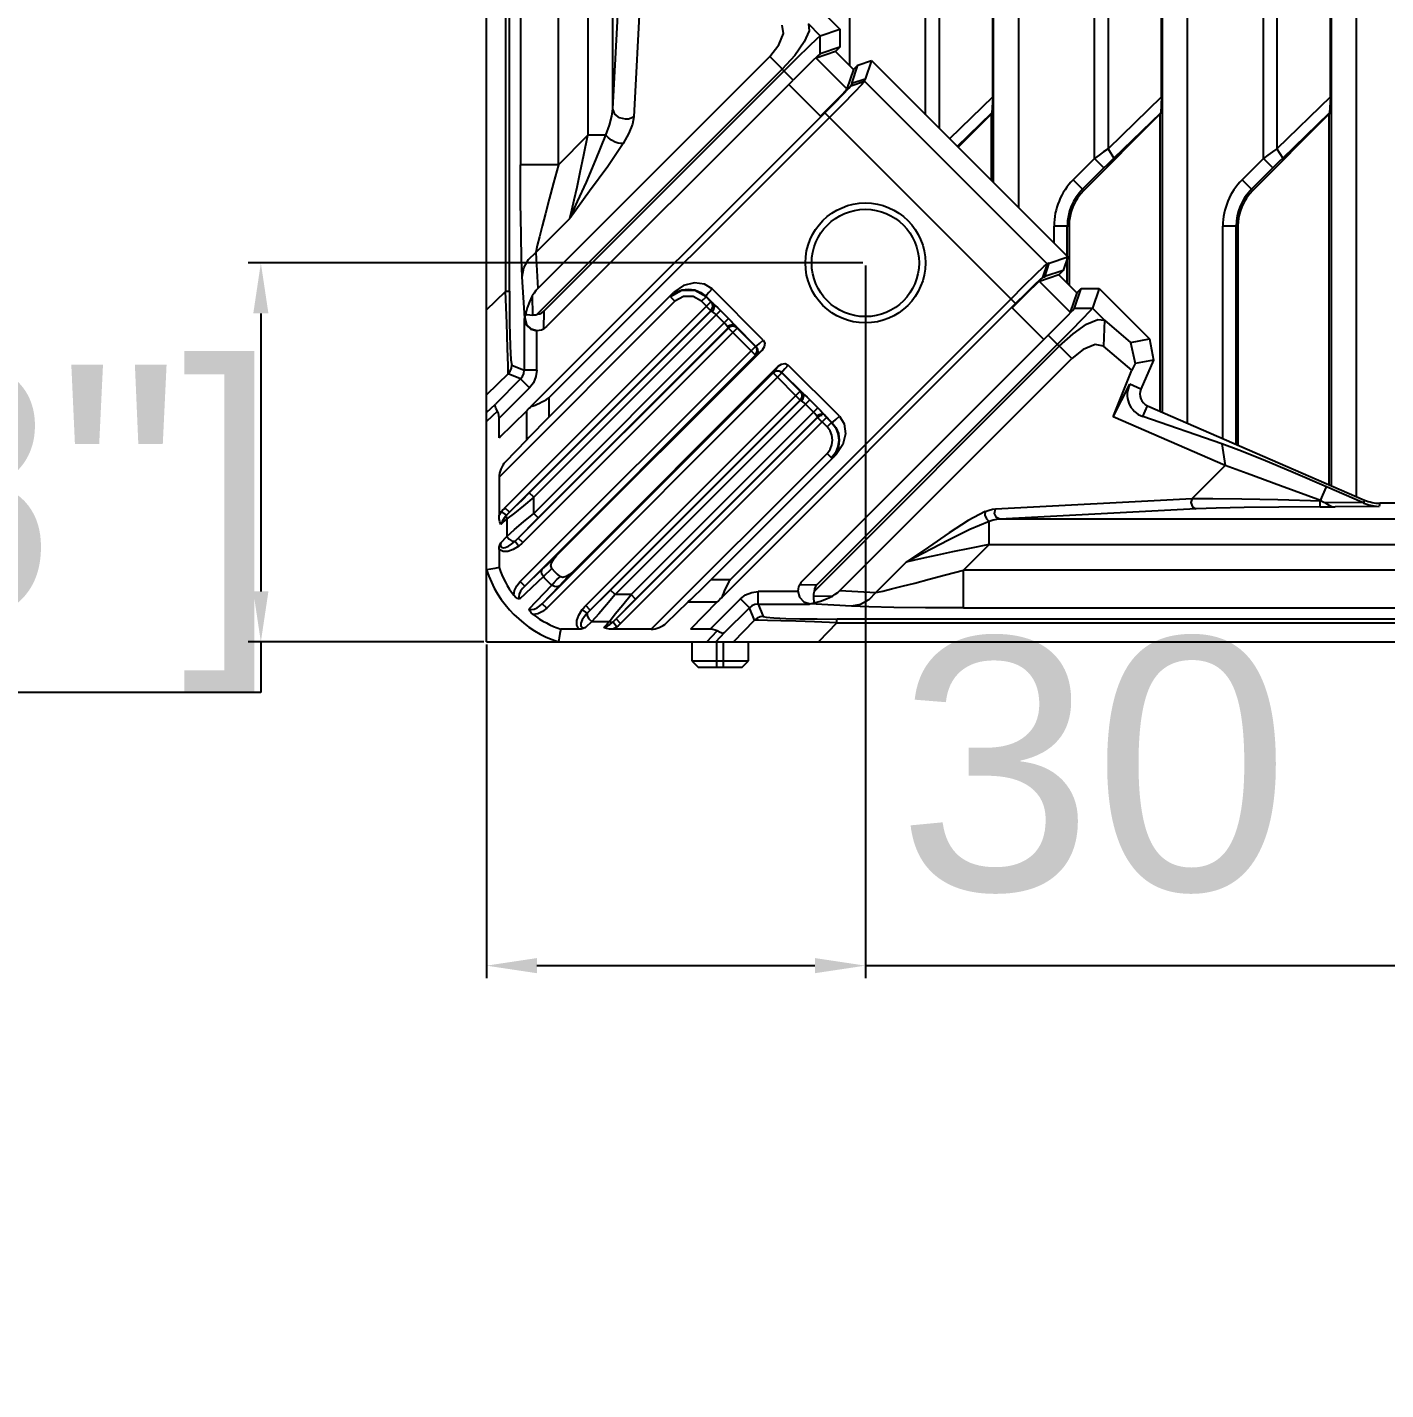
# Model space of a CAD drawing. Header units: millimetres. Extents: x -3132 to 28633, y 682 to 5849.
# Drawn here: x -1027.5 to -920, y 1927.9 to 2035.7 of the extents above; entities that cross this region are included whole.
import ezdxf

# ---------------------------------------------------------------- set-up
doc = ezdxf.new("R2010")
doc.units = ezdxf.units.MM
doc.styles.get("Standard").update_dxf_attribs({"font": 'arial.ttf'})
doc.dimstyles.new('ISO-20', dxfattribs={"dimtxt": 20, "dimasz": 4, "dimexe": 1, "dimexo": 0.2, "dimgap": 0, "dimtad": 1, "dimtoh": 1, "dimdec": 1, "dimzin": 9, "dimdsep": 46, "dimtxsty": 'Standard', "dimblk": '_FILLED', "dimcen": 0.2, "dimclrd": 256, "dimclre": 256, "dimclrt": 256, "dimadec": 1, "dimazin": 2, "dimtfac": 1, "dimtdec": 1, "dimtofl": 0, "dimtmove": 0, "dimatfit": 3, "dimldrblk": '_FILLED', "dimfxl": 1, "dimtolj": 1, "dimtzin": 0, "dimarcsym": 0})

# ---------------------------------------------------------------- blocks, each defined once
blk = doc.blocks.new('_FILLED')
at = {"color": 0, "linetype": 'ByBlock'}
blk.add_solid([(0, 0), (-1, 0.15), (-1, -0.15)], dxfattribs=at)
blk = doc.blocks.new('*D48')
at = {"lineweight": -2, "transparency": 16777216}
for p, q in [((-961.37, 2017.06), (-1010.03, 2017.06)), ((-1009.03, 2013.06), (-1009.03, 1991.06)), ((-991.37, 1987.06), (-1010.03, 1987.06)), ((-1009.03, 1987.06), (-1009.03, 1983.06)), ((-1009.03, 1983.06), (-1132.47, 1983.06))]:
    blk.add_line(p, q, dxfattribs=at)
at = {"layer": 'Defpoints', "color": 0, "transparency": 16777216}
for p in [(-961.17, 2017.06), (-1009.03, 1987.06), (-991.17, 1987.06)]:
    blk.add_point(p, dxfattribs=at)
at = {"lineweight": -2, "transparency": 16777216, "xscale": 4, "yscale": 4, "zscale": 4}
for p, rotation in [((-1009.03, 2017.06), 90), ((-1009.03, 1987.06), 270)]:
    blk.add_blockref('_FILLED', p, dxfattribs=dict(at, rotation=rotation))
at = {"transparency": 16777216, "insert": (-1070.75, 1996), "char_height": 20, "attachment_point": 5}
blk.add_mtext('\\A1;30 [1 1/8"]', dxfattribs=at)
blk = doc.blocks.new('*D27')
at = {"lineweight": -2, "transparency": 16777216}
for p, q in [((-961.17, 2016.86), (-961.17, 1960.43)), ((-991.17, 1986.86), (-991.17, 1960.43)), ((-987.17, 1961.43), (-965.17, 1961.43)), ((-961.17, 1961.43), (-833.73, 1961.43))]:
    blk.add_line(p, q, dxfattribs=at)
at = {"layer": 'Defpoints', "color": 0, "transparency": 16777216}
for p in [(-961.17, 2017.06), (-991.17, 1987.06), (-991.17, 1961.43)]:
    blk.add_point(p, dxfattribs=at)
at = {"lineweight": -2, "transparency": 16777216, "xscale": 4, "yscale": 4, "zscale": 4, "rotation": 180}
blk.add_blockref('_FILLED', (-991.17, 1961.43), dxfattribs=at)
at = {"lineweight": -2, "transparency": 16777216, "xscale": 4, "yscale": 4, "zscale": 4}
blk.add_blockref('_FILLED', (-961.17, 1961.43), dxfattribs=at)
at = {"transparency": 16777216, "insert": (-895.45, 1974.38), "char_height": 20, "attachment_point": 5}
blk.add_mtext('\\A1;30 [1 1/8"]', dxfattribs=at)

msp = doc.modelspace()

# ---------------------------------------------------------------- linework, layer by layer
at = {"linetype": 'Continuous'}
for p, q in [((-991.17, 1987.058), (-991.17, 2487.058)), ((-922.311, 2169.704), (-922.311, 1998.576)), ((-924.304, 2167.711), (-924.304, 1999.442)), ((-935.681, 2156.334), (-935.681, 2004.389)), ((-937.674, 2154.341), (-937.674, 2005.256)), ((-949.051, 2142.964), (-949.051, 2021.439)), ((-951.044, 2140.971), (-951.044, 2023.432)), ((-962.421, 2129.594), (-962.421, 2032.687)), ((-988.476, 2099.154), (-988.476, 2024.834)), ((-989.649, 2098.746), (-989.649, 2014.786)), ((-989.357, 2014.824), (-989.357, 2098.746)), ((-985.478, 2024.834), (-985.478, 2095.232)), ((-983.149, 2093.888), (-983.149, 2027.162)), ((-981.151, 2029.26), (-981.151, 2092.656)), ((-956.397, 2028.784), (-956.397, 2060.999)), ((-955.328, 2060.225), (-955.328, 2027.715)), ((-943.027, 2025.33), (-943.027, 2060.999)), ((-941.958, 2060.225), (-941.958, 2026.103)), ((-929.657, 2025.33), (-929.657, 2060.999)), ((-928.588, 2060.225), (-928.588, 2026.103)), ((-951.087, 2030.199), (-951.087, 2056.13)), ((-937.717, 2030.199), (-937.717, 2056.13)), ((-924.347, 2030.199), (-924.347, 2056.13)), ((-981.151, 2029.26), (-980.348, 2044.685)), ((-978.704, 2044.04), (-979.506, 2028.615)), ((-967.913, 2040.301), (-963.181, 2035.568)), ((-964.741, 2035.048), (-965.669, 2035.976)), ((-964.741, 2035.048), (-963.181, 2035.568)), ((-963.181, 2035.568), (-963.181, 2034.139)), ((-964.741, 2033.619), (-964.741, 2035.048)), ((-968.746, 2033.399), (-987.08, 2015.065)), ((-966.889, 2031.542), (-968.746, 2033.399)), ((-963.527, 2033.793), (-965.068, 2033.279)), ((-962.627, 2030.838), (-965.068, 2033.279)), ((-963.181, 2034.139), (-964.741, 2033.619)), ((-963.181, 2034.139), (-963.527, 2033.793)), ((-963.527, 2033.793), (-962.113, 2032.379)), ((-967.745, 2032.398), (-987.144, 2012.999)), ((-986.625, 2013.236), (-967.604, 2032.257)), ((-962.113, 2032.379), (-962.627, 2030.838)), ((-962.254, 2031.26), (-961.763, 2032.729)), ((-962.113, 2032.379), (-961.763, 2032.729)), ((-961.763, 2032.729), (-960.688, 2033.076)), ((-960.688, 2033.076), (-961.177, 2031.607)), ((-960.688, 2033.076), (-945.153, 2017.54)), ((-986.456, 2011.976), (-966.889, 2031.542)), ((-964.711, 2028.682), (-967.224, 2031.195)), ((-962.311, 2031.092), (-961.232, 2031.439)), ((-962.255, 2031.258), (-962.311, 2031.092)), ((-961.176, 2031.606), (-962.255, 2031.258)), ((-961.232, 2031.439), (-961.176, 2031.606)), ((-946.789, 2016.997), (-961.232, 2031.439)), ((-951.087, 2030.199), (-954.508, 2026.895)), ((-951.087, 2030.199), (-951.155, 2028.941)), ((-937.717, 2030.199), (-941.958, 2026.103)), ((-937.717, 2030.199), (-937.785, 2028.941)), ((-924.347, 2030.199), (-928.588, 2026.103)), ((-924.347, 2030.199), (-924.415, 2028.941)), ((-987.649, 2005.683), (-964.389, 2028.943)), ((-964.389, 2028.943), (-949.285, 2013.84)), ((-953.902, 2026.289), (-951.155, 2028.941)), ((-951.155, 2028.941), (-951.19, 2028.857)), ((-941.496, 2025.358), (-937.785, 2028.941)), ((-937.785, 2028.941), (-937.82, 2028.857)), ((-928.126, 2025.358), (-924.415, 2028.941)), ((-924.415, 2028.941), (-924.45, 2028.857)), ((-964.023, 2028.577), (-986.232, 2006.368)), ((-953.83, 2026.217), (-951.19, 2028.857)), ((-951.19, 2023.578), (-951.19, 2028.857)), ((-943.875, 2022.802), (-937.82, 2028.857)), ((-937.82, 2005.319), (-937.82, 2028.857)), ((-930.505, 2022.802), (-924.45, 2028.857)), ((-924.45, 1999.506), (-924.45, 2028.857)), ((-985.478, 2024.834), (-983.149, 2027.162)), ((-981.71, 2027.162), (-983.149, 2027.162)), ((-941.958, 2026.103), (-941.496, 2025.358)), ((-928.588, 2026.103), (-928.126, 2025.358)), ((-985.478, 2024.834), (-988.476, 2024.834)), ((-943.027, 2025.33), (-944.715, 2023.642)), ((-943.97, 2022.897), (-942.282, 2024.585)), ((-942.282, 2024.585), (-943.027, 2025.33)), ((-929.657, 2025.33), (-931.345, 2023.642)), ((-930.6, 2022.897), (-928.912, 2024.585)), ((-928.912, 2024.585), (-929.657, 2025.33)), ((-944.715, 2023.642), (-943.875, 2022.802)), ((-931.345, 2023.642), (-930.505, 2022.802)), ((-987.269, 2017.885), (-984.563, 2020.59)), ((-945.046, 2019.974), (-946.234, 2019.974)), ((-946.234, 2018.622), (-946.234, 2019.974)), ((-945.181, 2017.54), (-945.181, 2019.974)), ((-945.046, 2019.974), (-945.046, 2015.312)), ((-931.676, 2019.974), (-932.864, 2019.974)), ((-932.864, 2003.164), (-932.864, 2019.974)), ((-931.811, 2002.706), (-931.811, 2019.974)), ((-931.676, 2019.974), (-931.676, 2002.648)), ((-987.269, 2017.885), (-987.103, 2015.042)), ((-946.97, 2015.973), (-946.622, 2017.052)), ((-946.622, 2017.052), (-946.789, 2016.997)), ((-946.621, 2017.051), (-945.153, 2017.54)), ((-945.153, 2017.54), (-945.499, 2016.466)), ((-945.181, 2015.447), (-945.181, 2017.453)), ((-988.143, 2012.692), (-988.332, 2015.95)), ((-945.849, 2016.115), (-947.39, 2015.602)), ((-946.789, 2016.997), (-947.136, 2015.918)), ((-947.136, 2015.918), (-946.97, 2015.973)), ((-945.499, 2016.466), (-946.969, 2015.975)), ((-945.499, 2016.466), (-945.849, 2016.115)), ((-945.849, 2016.115), (-944.435, 2014.701)), ((-969.252, 2010.953), (-973.309, 2015.009)), ((-944.949, 2013.161), (-947.39, 2015.602)), ((-944.61, 2013.487), (-944.089, 2015.047)), ((-944.435, 2014.701), (-944.089, 2015.047)), ((-944.089, 2015.047), (-942.66, 2015.048)), ((-942.66, 2015.048), (-943.181, 2013.487)), ((-942.66, 2015.048), (-938.67, 2011.057)), ((-991.17, 2013.34), (-989.649, 2014.786)), ((-976.25, 2014.021), (-990.17, 2000.1)), ((-989.704, 1997.677), (-973.398, 2013.984)), ((-989.357, 2014.786), (-989.649, 2014.786)), ((-987.538, 2014.456), (-987.513, 2012.934)), ((-986.232, 2004.854), (-976.328, 2014.758)), ((-976.602, 2014.373), (-976.602, 2014.413)), ((-976.602, 2014.373), (-976.25, 2014.021)), ((-974.139, 2014.021), (-973.787, 2014.373)), ((-974.139, 2014.021), (-973.398, 2013.28)), ((-973.787, 2014.413), (-973.215, 2013.841)), ((-973.787, 2014.413), (-973.787, 2014.373)), ((-973.398, 2013.984), (-973.787, 2014.373)), ((-949.285, 2013.84), (-972.545, 1990.58)), ((-971.86, 1991.997), (-949.651, 2014.205)), ((-944.435, 2014.701), (-944.949, 2013.161)), ((-989.353, 1997.326), (-973.398, 2013.28)), ((-973.367, 2013.27), (-987.779, 1998.858)), ((-987.428, 1998.507), (-972.634, 2013.301)), ((-986.625, 2013.236), (-986.658, 2011.836)), ((-973.367, 2013.27), (-973.398, 2013.28)), ((-972.347, 2012.317), (-972.982, 2012.952)), ((-972.634, 2013.301), (-971.999, 2012.666)), ((-947.033, 2011.005), (-949.546, 2013.517)), ((-944.61, 2013.487), (-943.181, 2013.487)), ((-942.228, 2012.535), (-943.181, 2013.487)), ((-972.019, 2011.901), (-988.65, 1995.27)), ((-988.298, 1994.919), (-971.316, 2011.901)), ((-988.182, 2012.626), (-988.143, 2012.692)), ((-988.182, 2012.626), (-988.182, 2008.579)), ((-987.428, 1997.237), (-971.999, 2012.666)), ((-987.183, 2008.579), (-987.183, 2011.684)), ((-987.076, 1996.885), (-972.029, 2011.932)), ((-986.424, 2012.008), (-986.441, 2011.977)), ((-972.019, 2011.901), (-972.029, 2011.932)), ((-972.019, 2011.901), (-969.871, 2009.753)), ((-971.456, 2012.083), (-969.831, 2010.457)), ((-969.871, 2010.457), (-971.316, 2011.901)), ((-942.228, 2012.535), (-942.322, 2010.478)), ((-942.228, 2012.535), (-940.17, 2010.773)), ((-946.686, 2011.339), (-966.221, 1991.805)), ((-945.972, 2010.625), (-964.992, 1991.604)), ((-944.835, 2009.488), (-946.686, 2011.339)), ((-940.17, 2010.773), (-938.67, 2011.057)), ((-940.17, 2010.773), (-939.816, 2009.098)), ((-938.67, 2011.057), (-938.351, 2009.376)), ((-988.496, 1991.832), (-969.871, 2010.457)), ((-988.144, 1991.481), (-969.871, 2009.753)), ((-969.348, 2010.165), (-985.618, 1993.895)), ((-969.871, 2010.457), (-969.831, 2010.457)), ((-965.232, 1991.054), (-945.816, 2010.469)), ((-963.174, 1991.149), (-944.835, 2009.488)), ((-940.083, 2008.561), (-942.322, 2010.478)), ((-989.15, 2008.979), (-988.182, 2008.579)), ((-987.183, 2008.579), (-988.182, 2008.579)), ((-984.334, 1992.61), (-968.063, 2008.881)), ((-967.771, 2008.398), (-966.144, 2006.77)), ((-967.771, 2008.398), (-967.771, 2008.357)), ((-963.219, 2004.919), (-967.276, 2008.976)), ((-941.549, 2004.885), (-940.083, 2008.561)), ((-939.816, 2009.098), (-940.083, 2008.561)), ((-938.351, 2009.376), (-939.816, 2009.098)), ((-938.351, 2009.376), (-939.351, 2007.075)), ((-989.443, 2008.273), (-991.17, 2006.63)), ((-988.475, 2007.872), (-990.463, 2005.884)), ((-988.475, 2007.872), (-989.443, 2008.273)), ((-988.475, 2007.872), (-987.768, 2007.165)), ((-968.475, 2008.357), (-986.748, 1990.084)), ((-986.396, 1989.732), (-967.771, 2008.357)), ((-968.475, 2008.357), (-966.327, 2006.209)), ((-966.327, 2006.913), (-967.771, 2008.357)), ((-941.549, 2004.885), (-940.237, 2007.46)), ((-939.351, 2007.075), (-940.237, 2007.46)), ((-987.768, 2007.165), (-990.17, 2004.763)), ((-986.232, 2006.368), (-986.232, 2004.854)), ((-983.309, 1989.93), (-966.327, 2006.913)), ((-991.17, 2005.211), (-990.463, 2005.884)), ((-990.301, 2005.331), (-991.17, 2004.505)), ((-990.491, 2005.761), (-990.463, 2005.884)), ((-990.227, 2005.175), (-990.301, 2005.331)), ((-988.008, 2005.332), (-990.17, 2003.223)), ((-988.008, 2005.332), (-988.008, 2003.029)), ((-982.958, 1989.579), (-966.327, 2006.209)), ((-966.296, 2006.199), (-981.343, 1991.152)), ((-980.992, 1990.801), (-965.563, 2006.23)), ((-979.722, 1990.801), (-964.928, 2005.594)), ((-966.296, 2006.199), (-966.327, 2006.209)), ((-965.276, 2005.246), (-965.911, 2005.881)), ((-965.563, 2006.23), (-964.928, 2005.594)), ((-939.205, 2004.903), (-938.833, 2005.759)), ((-938.833, 2005.759), (-921.645, 1998.286)), ((-990.17, 2003.223), (-990.17, 2004.763)), ((-964.948, 2004.83), (-980.902, 1988.876)), ((-980.551, 1988.524), (-964.245, 2004.83)), ((-979.37, 1990.449), (-964.958, 2004.861)), ((-964.948, 2004.83), (-964.958, 2004.861)), ((-964.948, 2004.83), (-964.208, 2004.09)), ((-964.385, 2005.012), (-963.815, 2004.441)), ((-963.856, 2004.441), (-964.245, 2004.83)), ((-963.856, 2004.441), (-964.208, 2004.09)), ((-963.856, 2004.441), (-963.815, 2004.441)), ((-932.683, 2001.03), (-941.549, 2004.885)), ((-932.951, 2002.735), (-939.205, 2004.903)), ((-990.17, 2003.223), (-990.03, 2003.364)), ((-988.008, 2003.029), (-989.686, 2001.288)), ((-978.128, 1988.058), (-964.208, 2001.978)), ((-964.208, 2001.978), (-963.856, 2001.627)), ((-932.951, 2002.735), (-932.683, 2001.03)), ((-963.471, 2001.9), (-973.374, 1991.997)), ((-963.815, 2001.627), (-963.856, 2001.627)), ((-932.683, 2001.03), (-935.304, 1998.409)), ((-990.17, 2000.1), (-990.17, 1997.067)), ((-987.428, 1998.507), (-987.779, 1998.858)), ((-925.133, 1998.263), (-924.665, 1999.339)), ((-921.875, 1998.126), (-924.665, 1999.339)), ((-989.353, 1997.326), (-989.704, 1997.677)), ((-987.428, 1997.237), (-987.428, 1998.507)), ((-950.855, 1997.6), (-935.304, 1998.409)), ((-925.155, 1997.741), (-925.155, 1998.274)), ((-925.155, 1997.741), (-923.984, 1997.741)), ((-924.789, 1998.084), (-921.875, 1998.126)), ((-920.5, 1997.791), (-923.984, 1997.741)), ((-921.694, 1998.047), (-921.645, 1998.286)), ((-920.449, 1998.037), (-920.5, 1997.791)), ((-915.889, 1998.037), (-920.449, 1998.037)), ((-989.549, 1996.792), (-990.025, 1996.351)), ((-989.583, 1997.085), (-989.969, 1997.378)), ((-989.549, 1996.792), (-989.549, 1995.413)), ((-987.076, 1996.885), (-987.428, 1997.237)), ((-951.366, 1994.779), (-951.366, 1996.597)), ((-934.982, 1997.586), (-950.533, 1996.777)), ((-885.399, 1996.777), (-950.533, 1996.777)), ((-990.025, 1994.902), (-989.549, 1995.413)), ((-988.9, 1995.03), (-988.603, 1994.647)), ((-988.298, 1994.919), (-988.65, 1995.27)), ((-951.366, 1994.779), (-953.395, 1992.75)), ((-951.366, 1994.779), (-884.168, 1994.779)), ((-990.17, 1994.362), (-990.17, 1992.937)), ((-957.938, 1993.366), (-960.344, 1990.96)), ((-986.666, 1992.229), (-988.55, 1990.43)), ((-988.144, 1991.481), (-986.748, 1992.806)), ((-882.996, 1992.75), (-953.395, 1992.75)), ((-953.395, 1989.752), (-953.395, 1992.75)), ((-988.144, 1991.481), (-988.496, 1991.832)), ((-987.798, 1989.679), (-986, 1991.562)), ((-985.422, 1991.481), (-986.748, 1990.084)), ((-980.992, 1990.801), (-981.343, 1991.152)), ((-973.374, 1991.997), (-971.86, 1991.997)), ((-966.393, 1991.571), (-964.992, 1991.604)), ((-966.251, 1991.787), (-966.221, 1991.805)), ((-986.396, 1989.732), (-986.748, 1990.084)), ((-979.722, 1990.801), (-980.992, 1990.801)), ((-979.37, 1990.449), (-979.722, 1990.801)), ((-976.94, 1988.543), (-975.2, 1990.221)), ((-975.2, 1990.221), (-972.896, 1990.221)), ((-972.896, 1990.221), (-975.005, 1988.058)), ((-973.466, 1988.058), (-971.063, 1990.46)), ((-971.063, 1990.46), (-970.357, 1989.754)), ((-966.544, 1991.046), (-969.65, 1991.046)), ((-969.65, 1990.046), (-969.65, 1991.046)), ((-962.278, 1989.896), (-965.536, 1990.085)), ((-965.282, 1990.715), (-963.784, 1990.691)), ((-963.197, 1991.126), (-960.344, 1990.96)), ((-983.198, 1989.328), (-983.581, 1989.625)), ((-982.958, 1989.579), (-983.309, 1989.93)), ((-972.345, 1987.765), (-970.357, 1989.754)), ((-969.956, 1988.786), (-970.357, 1989.754)), ((-969.65, 1990.046), (-969.249, 1989.079)), ((-969.65, 1990.046), (-965.603, 1990.046)), ((-953.395, 1989.752), (-879.074, 1989.752)), ((-983.867, 1988.058), (-985.292, 1988.058)), ((-982.815, 1988.679), (-983.326, 1988.204)), ((-982.815, 1988.679), (-981.437, 1988.679)), ((-981.877, 1988.204), (-981.437, 1988.679)), ((-978.128, 1988.058), (-981.162, 1988.058)), ((-981.144, 1988.645), (-980.85, 1988.26)), ((-980.551, 1988.524), (-980.902, 1988.876)), ((-974.865, 1988.199), (-975.005, 1988.058)), ((-973.466, 1988.058), (-975.005, 1988.058)), ((-973.724, 1987.058), (-972.897, 1987.927)), ((-973.245, 1988.044), (-973.466, 1988.058)), ((-972.654, 1987.791), (-972.897, 1987.928)), ((-971.598, 1987.058), (-969.956, 1988.786)), ((-963.442, 1988.579), (-964.889, 1987.058)), ((-963.442, 1988.579), (-963.442, 1988.872)), ((-963.442, 1988.579), (-879.482, 1988.579)), ((-879.482, 1988.872), (-963.404, 1988.872)), ((-991.17, 1987.058), (-491.17, 1987.058)), ((-974.92, 1987.058), (-974.92, 1985.558)), ((-972.345, 1987.765), (-973.017, 1987.058)), ((-972.92, 1985.058), (-972.92, 1987.058)), ((-972.42, 1987.058), (-972.42, 1985.058)), ((-970.42, 1985.558), (-970.42, 1987.058)), ((-974.92, 1985.558), (-974.42, 1985.058)), ((-974.92, 1985.558), (-970.42, 1985.558)), ((-974.42, 1985.058), (-970.92, 1985.058)), ((-970.92, 1985.058), (-970.42, 1985.558))]:
    msp.add_line(p, q, dxfattribs=at)
for points in [[(-968.746, 2033.399), (-968.014, 2034.323), (-967.647, 2035.225), (-967.769, 2035.88)], [(-965.669, 2035.976), (-965.625, 2035.434), (-966.012, 2034.559), (-966.76, 2033.492), (-967.745, 2032.398)], [(-967.604, 2032.257), (-966.541, 2033.314), (-965.628, 2034.211), (-964.998, 2034.819), (-964.741, 2035.048)], [(-964.741, 2033.619), (-964.939, 2033.448), (-965.415, 2032.995), (-966.1, 2032.326), (-966.889, 2031.542)], [(-964.389, 2028.943), (-963.596, 2029.741), (-962.926, 2030.427), (-962.477, 2030.898), (-962.311, 2031.092)], [(-961.232, 2031.439), (-961.461, 2031.183), (-962.069, 2030.552), (-962.966, 2029.639), (-964.023, 2028.577)], [(-981.71, 2027.162), (-981.423, 2027.954), (-981.231, 2028.667), (-981.151, 2029.26)], [(-980.151, 2028.429), (-980.635, 2028.541), (-981.002, 2028.838), (-981.151, 2029.26)], [(-979.506, 2028.615), (-979.619, 2028.047), (-979.903, 2027.334), (-980.345, 2026.517)], [(-979.506, 2028.615), (-979.7, 2028.512), (-979.918, 2028.449), (-980.151, 2028.429)], [(-984.563, 2020.59), (-984.408, 2021.235), (-984.219, 2022.062), (-983.999, 2023.066), (-983.746, 2024.245), (-983.463, 2025.606), (-983.149, 2027.162)], [(-984.563, 2020.59), (-983.956, 2021.917), (-983.258, 2023.465), (-982.497, 2025.213), (-981.71, 2027.162)], [(-980.99, 2026.633), (-981.262, 2026.776), (-981.51, 2026.958), (-981.71, 2027.162)], [(-980.345, 2026.517), (-981.56, 2024.701), (-983.016, 2022.734), (-984.563, 2020.59)], [(-980.345, 2026.517), (-980.532, 2026.509), (-980.751, 2026.548), (-980.99, 2026.633)], [(-941.958, 2026.103), (-942.308, 2025.853), (-942.665, 2025.595), (-943.027, 2025.33)], [(-928.588, 2026.103), (-928.938, 2025.853), (-929.295, 2025.595), (-929.657, 2025.33)], [(-988.332, 2015.95), (-988.389, 2017.33), (-988.434, 2019.303), (-988.465, 2021.807), (-988.476, 2024.834)], [(-985.478, 2024.834), (-985.869, 2023.392), (-986.212, 2022.109), (-986.507, 2020.974), (-986.762, 2019.982), (-986.977, 2019.132), (-987.146, 2018.429), (-987.269, 2017.885)], [(-942.282, 2024.585), (-942.013, 2024.853), (-941.75, 2025.111), (-941.496, 2025.358)], [(-928.912, 2024.585), (-928.643, 2024.853), (-928.38, 2025.111), (-928.126, 2025.358)], [(-988.332, 2015.95), (-988.198, 2016.666), (-987.836, 2017.328), (-987.269, 2017.885)], [(-949.651, 2014.205), (-948.589, 2015.263), (-947.676, 2016.16), (-947.045, 2016.768), (-946.789, 2016.997)], [(-987.08, 2015.065), (-987.248, 2014.883), (-987.4, 2014.68), (-987.538, 2014.456)], [(-976.602, 2014.413), (-976.191, 2014.728), (-975.713, 2014.927), (-975.194, 2014.996)], [(-973.787, 2014.373), (-974.68, 2014.888), (-975.71, 2014.887), (-976.602, 2014.373)], [(-973.309, 2015.009), (-973.919, 2015.383), (-974.71, 2015.483), (-975.556, 2015.281), (-976.328, 2014.758)], [(-975.194, 2014.996), (-974.684, 2014.929), (-974.203, 2014.731), (-973.787, 2014.413)], [(-973.309, 2015.009), (-973.575, 2014.708), (-973.738, 2014.505), (-973.787, 2014.413)], [(-947.136, 2015.918), (-947.334, 2015.747), (-947.811, 2015.294), (-948.496, 2014.624), (-949.285, 2013.84)], [(-989.443, 2008.273), (-989.454, 2008.903), (-989.496, 2010.307), (-989.561, 2012.283), (-989.649, 2014.786)], [(-989.357, 2014.824), (-989.341, 2012.298), (-989.298, 2010.474), (-989.233, 2009.377), (-989.15, 2008.979)], [(-987.538, 2014.456), (-987.77, 2013.993), (-987.954, 2013.502), (-988.076, 2012.99)], [(-976.602, 2014.413), (-976.571, 2014.468), (-976.479, 2014.584), (-976.328, 2014.758)], [(-974.139, 2014.021), (-974.811, 2014.408), (-975.578, 2014.408), (-976.25, 2014.021)], [(-973.398, 2013.28), (-973.254, 2013.595), (-973.285, 2013.807), (-973.398, 2013.984)], [(-973.367, 2013.973), (-973.341, 2013.954), (-973.286, 2013.906), (-973.215, 2013.841)], [(-973.287, 2013.21), (-973.158, 2013.408), (-973.125, 2013.644), (-973.217, 2013.843)], [(-973.217, 2013.843), (-973.052, 2013.693), (-972.85, 2013.509), (-972.634, 2013.301)], [(-988.076, 2012.99), (-988.109, 2012.896), (-988.132, 2012.801), (-988.144, 2012.698)], [(-988.076, 2012.99), (-987.942, 2012.967), (-987.747, 2012.948), (-987.513, 2012.934)], [(-987.513, 2012.934), (-987.394, 2012.939), (-987.269, 2012.961), (-987.141, 2013.002)], [(-987.144, 2012.999), (-986.95, 2013.029), (-986.782, 2013.108), (-986.625, 2013.236)], [(-973.287, 2013.21), (-973.326, 2013.243), (-973.353, 2013.263), (-973.367, 2013.27)], [(-972.982, 2012.952), (-973.093, 2013.054), (-973.201, 2013.141), (-973.287, 2013.21)], [(-946.686, 2011.339), (-945.894, 2012.137), (-945.224, 2012.822), (-944.776, 2013.293), (-944.61, 2013.487)], [(-943.181, 2013.487), (-943.41, 2013.23), (-944.018, 2012.599), (-944.915, 2011.687), (-945.972, 2010.625)], [(-988.182, 2012.626), (-988.033, 2012.159), (-987.662, 2011.815), (-987.147, 2011.684)], [(-988.144, 2012.698), (-987.996, 2012.198), (-987.627, 2011.85), (-987.154, 2011.722)], [(-987.154, 2011.722), (-986.983, 2011.731), (-986.816, 2011.769), (-986.658, 2011.835)], [(-986.658, 2011.836), (-986.599, 2011.868), (-986.533, 2011.913), (-986.456, 2011.976)], [(-972.089, 2012.012), (-972.159, 2012.099), (-972.245, 2012.206), (-972.347, 2012.317)], [(-972.089, 2012.012), (-972.004, 2012.082), (-971.909, 2012.134), (-971.808, 2012.167)], [(-972.029, 2011.932), (-972.036, 2011.946), (-972.057, 2011.973), (-972.089, 2012.012)], [(-972.029, 2011.932), (-971.927, 2012.01), (-971.808, 2012.06), (-971.678, 2012.077)], [(-971.668, 2012.047), (-971.796, 2012.03), (-971.916, 2011.98), (-972.019, 2011.901)], [(-971.999, 2012.666), (-971.79, 2012.449), (-971.606, 2012.247), (-971.456, 2012.083)], [(-971.808, 2012.167), (-971.677, 2012.177), (-971.556, 2012.148), (-971.456, 2012.083)], [(-971.678, 2012.077), (-971.55, 2012.061), (-971.43, 2012.012), (-971.326, 2011.932)], [(-971.456, 2012.083), (-971.387, 2012.008), (-971.343, 2011.957), (-971.326, 2011.932)], [(-945.816, 2010.469), (-944.713, 2011.46), (-943.651, 2012.2), (-942.778, 2012.582), (-942.228, 2012.535)], [(-969.831, 2010.457), (-969.745, 2010.513), (-969.549, 2010.681), (-969.252, 2010.953)], [(-969.252, 2010.953), (-969.14, 2010.716), (-969.176, 2010.43), (-969.348, 2010.165)], [(-942.322, 2010.478), (-942.99, 2010.601), (-943.917, 2010.22), (-944.835, 2009.488)], [(-969.871, 2009.753), (-969.727, 2010.068), (-969.758, 2010.28), (-969.871, 2010.457)], [(-969.831, 2010.457), (-969.7, 2010.224), (-969.697, 2009.996), (-969.831, 2009.753)], [(-969.348, 2010.165), (-969.596, 2009.939), (-969.759, 2009.8), (-969.831, 2009.753)], [(-989.443, 2008.273), (-989.284, 2008.479), (-989.184, 2008.719), (-989.15, 2008.979)], [(-988.475, 2007.872), (-988.316, 2008.079), (-988.216, 2008.32), (-988.182, 2008.579)], [(-987.183, 2008.579), (-987.251, 2008.061), (-987.45, 2007.579), (-987.768, 2007.165)], [(-968.475, 2008.398), (-968.428, 2008.47), (-968.289, 2008.633), (-968.063, 2008.881)], [(-968.123, 2008.503), (-968.26, 2008.483), (-968.376, 2008.434), (-968.475, 2008.357)], [(-968.123, 2008.543), (-967.996, 2008.527), (-967.875, 2008.477), (-967.771, 2008.398)], [(-967.771, 2008.357), (-967.882, 2008.44), (-967.999, 2008.487), (-968.123, 2008.503)], [(-968.063, 2008.881), (-967.798, 2009.052), (-967.513, 2009.088), (-967.276, 2008.976)], [(-967.276, 2008.976), (-967.547, 2008.68), (-967.716, 2008.483), (-967.771, 2008.398)], [(-966.327, 2006.913), (-966.202, 2006.7), (-966.19, 2006.472), (-966.327, 2006.209)], [(-966.296, 2006.902), (-966.27, 2006.883), (-966.215, 2006.835), (-966.144, 2006.77)], [(-966.216, 2006.139), (-966.087, 2006.337), (-966.054, 2006.572), (-966.146, 2006.772)], [(-966.146, 2006.772), (-965.981, 2006.622), (-965.779, 2006.438), (-965.563, 2006.23)], [(-990.301, 2005.332), (-990.438, 2005.574), (-990.491, 2005.761)], [(-990.17, 2004.763), (-990.184, 2004.983), (-990.227, 2005.175)], [(-966.216, 2006.139), (-966.255, 2006.172), (-966.282, 2006.192), (-966.296, 2006.199)], [(-965.911, 2005.881), (-966.022, 2005.983), (-966.13, 2006.07), (-966.216, 2006.139)], [(-965.018, 2004.941), (-965.088, 2005.028), (-965.174, 2005.135), (-965.276, 2005.246)], [(-964.928, 2005.594), (-964.719, 2005.378), (-964.535, 2005.176), (-964.385, 2005.012)], [(-965.018, 2004.941), (-964.933, 2005.011), (-964.838, 2005.063), (-964.737, 2005.096)], [(-964.958, 2004.861), (-964.965, 2004.875), (-964.986, 2004.902), (-965.018, 2004.941)], [(-964.958, 2004.861), (-964.856, 2004.939), (-964.737, 2004.989), (-964.607, 2005.006)], [(-964.597, 2004.975), (-964.742, 2004.954), (-964.852, 2004.905), (-964.948, 2004.83)], [(-964.737, 2005.096), (-964.606, 2005.106), (-964.485, 2005.077), (-964.385, 2005.012)], [(-964.385, 2005.012), (-964.316, 2004.936), (-964.272, 2004.886), (-964.255, 2004.861)], [(-963.77, 2003.034), (-963.821, 2003.42), (-963.97, 2003.78), (-964.208, 2004.09)], [(-963.856, 2004.441), (-963.54, 2004.029), (-963.341, 2003.549), (-963.273, 2003.034)], [(-963.815, 2004.441), (-963.723, 2004.491), (-963.521, 2004.653), (-963.219, 2004.919)], [(-963.815, 2004.441), (-963.5, 2004.031), (-963.301, 2003.553), (-963.233, 2003.034)], [(-963.219, 2004.919), (-962.846, 2004.311), (-962.745, 2003.522), (-962.946, 2002.677), (-963.471, 2001.9)], [(-964.208, 2001.978), (-963.97, 2002.288), (-963.821, 2002.648), (-963.77, 2003.034)], [(-963.273, 2003.034), (-963.341, 2002.519), (-963.54, 2002.039), (-963.856, 2001.627)], [(-963.233, 2003.034), (-963.299, 2002.523), (-963.497, 2002.042), (-963.815, 2001.627)], [(-924.665, 1999.339), (-927.291, 2000.467), (-929.676, 2001.46), (-931.611, 2002.235), (-932.951, 2002.735)], [(-963.471, 2001.9), (-963.645, 2001.749), (-963.76, 2001.657), (-963.815, 2001.627)], [(-925.068, 1998.237), (-928.303, 1999.426), (-930.946, 2000.396), (-932.683, 2001.03)], [(-989.353, 1997.326), (-988.888, 1997.769), (-988.354, 1998.288), (-987.779, 1998.858)], [(-989.969, 1997.378), (-989.886, 1997.48), (-989.798, 1997.58), (-989.704, 1997.677)], [(-987.428, 1998.507), (-988.23, 1997.844), (-988.953, 1997.26), (-989.549, 1996.792)], [(-935.304, 1998.409), (-935.397, 1998.084), (-935.28, 1997.746), (-934.982, 1997.586)], [(-935.304, 1998.409), (-933.659, 1998.418), (-931.368, 1998.394), (-928.516, 1998.336), (-925.068, 1998.237)], [(-925.155, 1997.741), (-928.425, 1997.728), (-931.183, 1997.695), (-933.394, 1997.647), (-934.982, 1997.586)], [(-925.133, 1998.263), (-924.967, 1998.187), (-924.861, 1998.13), (-924.789, 1998.084)], [(-924.787, 1998.084), (-924.506, 1997.906), (-924.238, 1997.786), (-923.984, 1997.741)], [(-921.694, 1998.047), (-921.317, 1997.91), (-920.917, 1997.823), (-920.5, 1997.791)], [(-990.17, 1997.067), (-990.111, 1997.17), (-990.043, 1997.275), (-989.969, 1997.378)], [(-990.025, 1996.351), (-990.106, 1996.563), (-990.154, 1996.806), (-990.17, 1997.067)], [(-989.583, 1997.085), (-989.775, 1996.842), (-989.928, 1996.596), (-990.025, 1996.351)], [(-989.583, 1997.085), (-989.598, 1996.979), (-989.584, 1996.888), (-989.549, 1996.792)], [(-989.353, 1997.326), (-989.433, 1997.247), (-989.509, 1997.166), (-989.583, 1997.085)], [(-989.549, 1995.413), (-988.946, 1995.945), (-988.224, 1996.566), (-987.428, 1997.237)], [(-987.076, 1996.885), (-987.654, 1996.302), (-988.187, 1995.755), (-988.65, 1995.27)], [(-951.689, 1997.374), (-953.024, 1996.679), (-954.529, 1995.695), (-956.161, 1994.552), (-957.938, 1993.366)], [(-951.366, 1996.597), (-952.898, 1995.965), (-954.602, 1995.121), (-957.938, 1993.366)], [(-951.689, 1997.374), (-951.711, 1997.088), (-951.591, 1996.792), (-951.366, 1996.597)], [(-951.689, 1997.374), (-951.377, 1997.491), (-951.097, 1997.566), (-950.855, 1997.6)], [(-950.533, 1996.777), (-950.778, 1996.75), (-951.058, 1996.689), (-951.366, 1996.597)], [(-950.533, 1996.777), (-950.801, 1996.902), (-950.945, 1997.225), (-950.855, 1997.6)], [(-990.17, 1994.362), (-990.152, 1994.547), (-990.1, 1994.728), (-990.025, 1994.902)], [(-988.603, 1994.647), (-989.058, 1994.363), (-989.474, 1994.22), (-989.839, 1994.208), (-990.17, 1994.362)], [(-990.028, 1994.898), (-990.046, 1994.742), (-990.032, 1994.65), (-989.982, 1994.569)], [(-989.982, 1994.569), (-989.902, 1994.527), (-989.812, 1994.518), (-989.697, 1994.536)], [(-989.697, 1994.536), (-989.433, 1994.646), (-989.166, 1994.816), (-988.9, 1995.03)], [(-989.549, 1995.413), (-989.373, 1995.194), (-989.128, 1995.044), (-988.9, 1995.03)], [(-988.9, 1995.03), (-988.816, 1995.107), (-988.732, 1995.187), (-988.65, 1995.27)], [(-988.298, 1994.919), (-988.398, 1994.823), (-988.499, 1994.732), (-988.603, 1994.647)], [(-951.366, 1994.779), (-952.922, 1994.465), (-954.283, 1994.182), (-955.463, 1993.929), (-956.466, 1993.709), (-957.293, 1993.52), (-957.938, 1993.366)], [(-986.748, 1992.806), (-986.401, 1993.136), (-986.023, 1993.501), (-985.618, 1993.895)], [(-985.998, 1992.868), (-986.067, 1993.113), (-985.996, 1993.38), (-985.841, 1993.64), (-985.618, 1993.895)], [(-990.17, 1992.937), (-990.501, 1992.881), (-990.834, 1992.827), (-991.17, 1992.773)], [(-986.666, 1992.229), (-986.791, 1992.433), (-986.82, 1992.642), (-986.748, 1992.806)], [(-985.998, 1992.868), (-986.232, 1992.642), (-986.456, 1992.429), (-986.666, 1992.229)], [(-985.998, 1992.868), (-985.795, 1992.634), (-985.575, 1992.416), (-985.359, 1992.23)], [(-984.334, 1992.61), (-984.727, 1992.205), (-985.092, 1991.827), (-985.422, 1991.481)], [(-984.334, 1992.61), (-984.588, 1992.388), (-984.848, 1992.233), (-985.115, 1992.162), (-985.359, 1992.23)], [(-960.344, 1990.96), (-959.8, 1991.082), (-959.096, 1991.251), (-958.246, 1991.466), (-957.255, 1991.721), (-956.119, 1992.017), (-954.836, 1992.359), (-953.395, 1992.75)], [(-989.003, 1990.757), (-988.939, 1991.13), (-988.765, 1991.497), (-988.496, 1991.832)], [(-988.144, 1991.481), (-988.326, 1991.278), (-988.471, 1991.066), (-988.572, 1990.848), (-988.613, 1990.627), (-988.55, 1990.43)], [(-986, 1991.562), (-985.799, 1991.773), (-985.586, 1991.996), (-985.34, 1992.214)], [(-985.423, 1991.481), (-985.586, 1991.408), (-985.795, 1991.437), (-986, 1991.562)], [(-982.958, 1989.579), (-982.474, 1990.041), (-981.926, 1990.574), (-981.343, 1991.152)], [(-966.393, 1991.571), (-966.456, 1991.421), (-966.495, 1991.263), (-966.508, 1991.081)], [(-964.992, 1991.604), (-965.123, 1991.442), (-965.202, 1991.269), (-965.232, 1991.054)], [(-963.784, 1990.691), (-963.559, 1990.829), (-963.357, 1990.98), (-963.174, 1991.149)], [(-988.55, 1990.43), (-988.713, 1990.497), (-988.869, 1990.61), (-989.003, 1990.757)], [(-987.798, 1989.679), (-987.602, 1989.615), (-987.382, 1989.656), (-987.163, 1989.757), (-986.951, 1989.902), (-986.748, 1990.084)], [(-980.992, 1990.801), (-981.662, 1990.004), (-982.284, 1989.282), (-982.815, 1988.679)], [(-981.437, 1988.679), (-980.966, 1989.278), (-980.382, 1990.001), (-979.722, 1990.801)], [(-979.37, 1990.449), (-979.94, 1989.874), (-980.459, 1989.341), (-980.902, 1988.876)], [(-971.063, 1990.46), (-970.649, 1990.778), (-970.167, 1990.978), (-969.65, 1991.046)], [(-966.508, 1991.081), (-966.376, 1990.598), (-966.033, 1990.234), (-965.53, 1990.084)], [(-965.53, 1990.084), (-965.423, 1990.097), (-965.325, 1990.121), (-965.227, 1990.156)], [(-965.225, 1991.06), (-965.26, 1990.941), (-965.279, 1990.826), (-965.282, 1990.715)], [(-965.282, 1990.715), (-965.269, 1990.482), (-965.25, 1990.29), (-965.227, 1990.156)], [(-965.227, 1990.156), (-964.724, 1990.279), (-964.24, 1990.462), (-963.784, 1990.691)], [(-960.344, 1990.96), (-960.892, 1990.398), (-961.553, 1990.033), (-962.278, 1989.896)], [(-987.471, 1989.225), (-987.621, 1989.363), (-987.733, 1989.519), (-987.798, 1989.679)], [(-986.396, 1989.732), (-986.731, 1989.464), (-987.098, 1989.29), (-987.471, 1989.225)], [(-983.867, 1988.058), (-984.02, 1988.387), (-984.009, 1988.752), (-983.867, 1989.168), (-983.581, 1989.625)], [(-983.198, 1989.328), (-983.412, 1989.063), (-983.582, 1988.796), (-983.692, 1988.531)], [(-983.581, 1989.625), (-983.496, 1989.729), (-983.405, 1989.831), (-983.309, 1989.93)], [(-982.958, 1989.579), (-983.041, 1989.496), (-983.121, 1989.413), (-983.198, 1989.328)], [(-983.198, 1989.328), (-983.191, 1989.12), (-983.051, 1988.875), (-982.815, 1988.679)], [(-969.65, 1990.046), (-969.909, 1990.012), (-970.15, 1989.913), (-970.357, 1989.754)], [(-969.249, 1989.079), (-969.506, 1989.045), (-969.747, 1988.945), (-969.956, 1988.786)], [(-969.249, 1989.079), (-969.018, 1989.014), (-968.409, 1988.961), (-967.477, 1988.921)], [(-953.395, 1989.752), (-956.413, 1989.764), (-958.917, 1989.794), (-960.893, 1989.839), (-962.278, 1989.896)], [(-985.292, 1988.058), (-985.347, 1987.727), (-985.402, 1987.394), (-985.456, 1987.058)], [(-983.326, 1988.204), (-983.5, 1988.128), (-983.681, 1988.077), (-983.867, 1988.058)], [(-983.692, 1988.531), (-983.71, 1988.416), (-983.702, 1988.327), (-983.659, 1988.246)], [(-983.659, 1988.246), (-983.579, 1988.196), (-983.487, 1988.182), (-983.33, 1988.2)], [(-981.877, 1988.204), (-981.633, 1988.301), (-981.387, 1988.453), (-981.144, 1988.645)], [(-981.162, 1988.058), (-981.423, 1988.074), (-981.666, 1988.123), (-981.877, 1988.204)], [(-981.437, 1988.679), (-981.341, 1988.644), (-981.25, 1988.63), (-981.144, 1988.645)], [(-980.85, 1988.26), (-980.953, 1988.185), (-981.058, 1988.117), (-981.162, 1988.058)], [(-981.144, 1988.645), (-981.062, 1988.719), (-980.982, 1988.796), (-980.902, 1988.876)], [(-980.551, 1988.524), (-980.648, 1988.43), (-980.748, 1988.342), (-980.85, 1988.26)], [(-972.897, 1987.927), (-973.053, 1988.001), (-973.245, 1988.044)], [(-967.86, 1988.731), (-968.925, 1988.764), (-969.639, 1988.782), (-969.956, 1988.786)], [(-963.442, 1988.579), (-965.187, 1988.641), (-966.668, 1988.691), (-967.86, 1988.731)], [(-967.477, 1988.921), (-966.358, 1988.894), (-964.99, 1988.877), (-963.404, 1988.872)], [(-972.345, 1987.765), (-972.468, 1987.737), (-972.654, 1987.791)]]:
    msp.add_lwpolyline(points, dxfattribs=at)
for radius in [4.75, 4.25]:
    msp.add_circle((-961.17, 2017.058), radius, dxfattribs=at)
for centre, radius, start, end in [((-941.046, 2019.974), 5.188, 135.00003, 180), ((-927.676, 2019.974), 5.188, 135.00003, 180), ((-941.046, 2019.974), 4.134, 135.00001, 179.99999), ((-941.046, 2019.974), 4, 135, 180), ((-927.676, 2019.974), 4.134, 135.00001, 179.99999), ((-927.676, 2019.974), 4, 135, 180), ((-938.434, 2006.676), 1, 156.5, 246.5), ((-982.685, 1995.543), 8.926, 198.08173, 251.91827), ((-982.685, 1995.543), 7.926, 199.19866, 217.14164), ((-982.685, 1995.543), 5.18, 219.7786, 230.2214), ((-982.685, 1995.543), 7.926, 232.85836, 250.80134)]:
    msp.add_arc(centre, radius, start, end, dxfattribs=at)
for centre, major_axis, ratio, start_param, end_param in [((-964.748, 2028.719), (2.121, 2.121), 0.0174551, -1.5707963, -0.0349066), ((-949.509, 2013.48), (2.121, 2.121), 0.0174551, 0.0349066, 1.5707963), ((-938.597, 2006.634), (1.78, 0.464), 0.9957796, 2.4173707, 4.121491), ((-982.376, 2015.324), (7.358, 9.588), 0.3177908, -2.6869614, -2.4687665), ((-982.376, 2011.103), (7.964, 7.966), 0.0123407, -2.3685383, -2.3066955), ((-982.376, 2008.452), (7.963, 7.968), 0.0185099, -4.2255489, -3.9455113), ((-989.673, 2000.598), (0.352, 0.85), 0.4142136, 0.8115781, 2.3561945), ((-923.434, 1998.748), (2.308, -0.966), 0.0151714, 0.7234281, 0.8358269), ((-920.448, 2001.039), (0.611, 2.939), 0.9993645, 2.9366432, 3.3465421), ((-969.777, 1995.852), (7.968, 7.963), 0.0185099, -2.337674, -2.0576364), ((-962.904, 1995.852), (9.588, 7.358), 0.3177908, 2.4687665, 2.6869614), ((-965.453, 1991.133), (1.041, -0.098), 0.9333013, 2.4842059, 2.7782118), ((-967.125, 1995.852), (7.966, 7.964), 0.0123407, 2.3066955, 2.3685383), ((-977.631, 1988.556), (0.85, 0.352), 0.4142136, -2.3561945, -0.8115781)]:
    msp.add_ellipse(centre, major_axis=major_axis, ratio=ratio, start_param=start_param, end_param=end_param, dxfattribs=at)

# ---------------------------------------------------------------- dimensions: what is measured, and where the dimension line sits
dim = msp.add_linear_dim(base=(-1009.027, 1987.058), p1=(-961.17, 2017.058), p2=(-991.17, 1987.058), angle=90, dimstyle='ISO-20')
dim.commit()
dim.dimension.update_dxf_attribs({"geometry": '*D48', "text_midpoint": (-1070.746, 1996.005)})
dim = msp.add_linear_dim(base=(-991.17, 1961.433), p1=(-961.17, 2017.058), p2=(-991.17, 1987.058), dimstyle='ISO-20')
dim.commit()
dim.dimension.update_dxf_attribs({"geometry": '*D27', "text_midpoint": (-895.452, 1961.433), "dimtype": 160})

doc.saveas('drawing.dxf')
